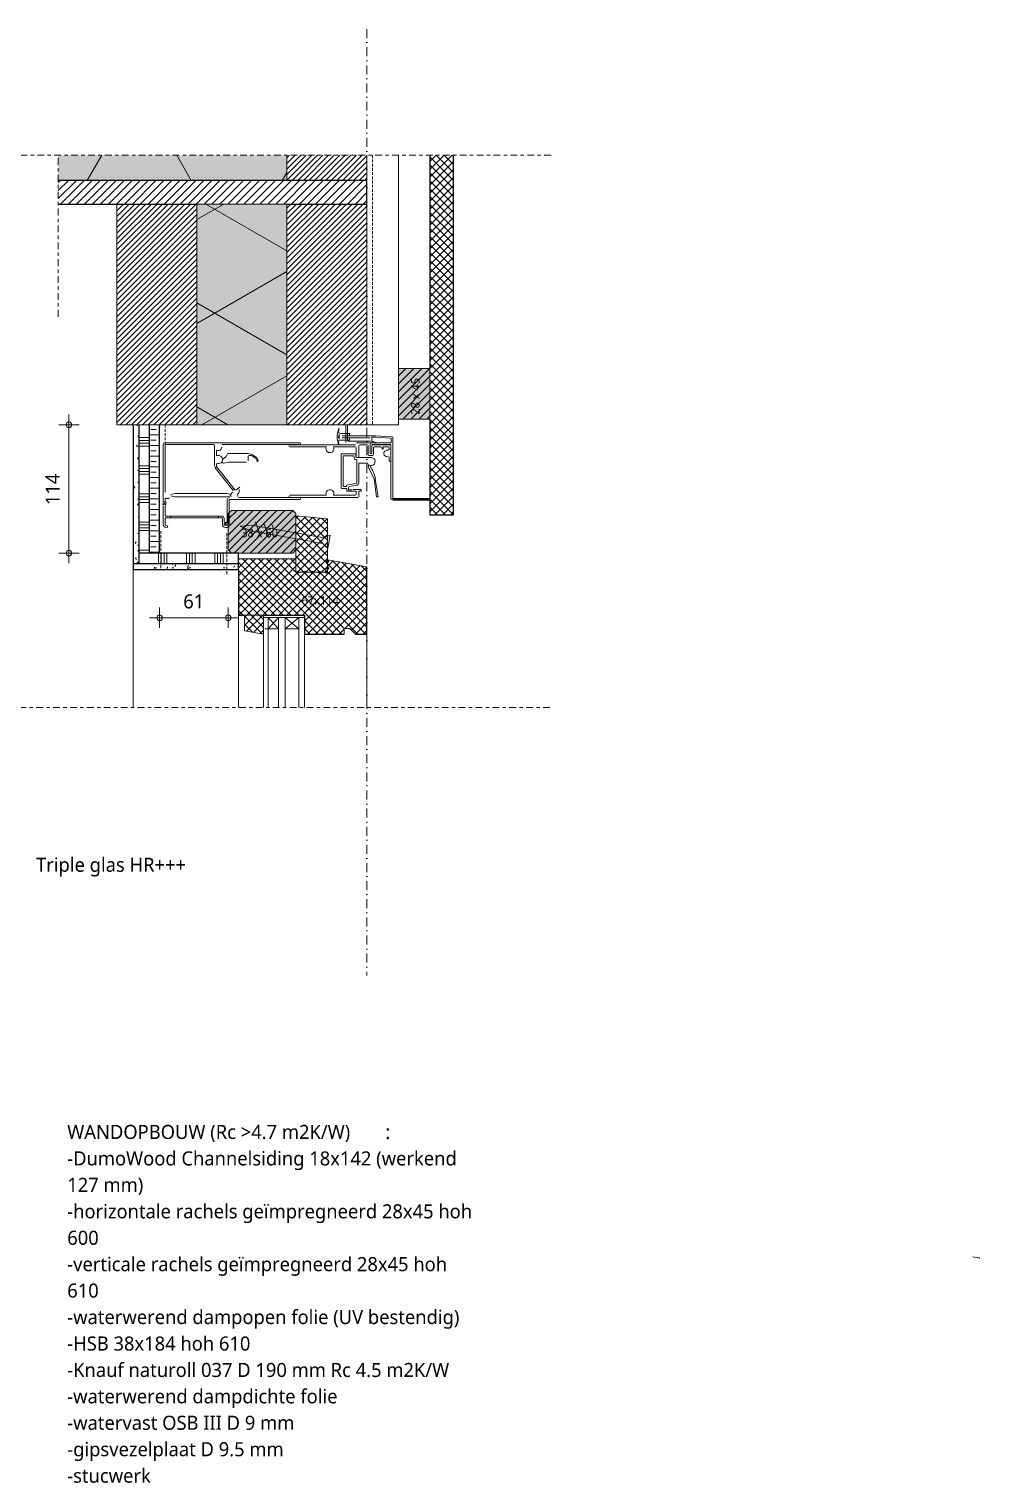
# Model space of a CAD drawing. Header units: millimetres. Extents: x 2927 to 18500, y -7154 to 6447.
# Drawn here: x 9195 to 10039, y -2286 to -995 of the extents above; entities that cross this region are included whole.
import ezdxf

# ---------------------------------------------------------------- set-up
doc = ezdxf.new("R2010")
doc.units = ezdxf.units.MM
for name, pattern in [('MV_center', [15, 6, -3, 3, -3]), ('MV_hidden', [3.75, 2.5, -1.25]), ('MV_stramien', [16, 8, -4, 0, -4])]:
    doc.linetypes.add(name, pattern=pattern)
for name, color, linetype, lineweight in [('A-ANNO-DIMS', 211, 'Continuous', 13), ('A-ANNO-DIMS-5', 211, 'Continuous', 13), ('A-ANNO-NOTE', 131, 'Continuous', 18), ('A-DETL', 90, 'Continuous', 13), ('A-DETL-GENF', 92, 'Continuous', 18), ('A-DETL-MEDM', 33, 'Continuous', 18), ('G-ANNO-TEXT', 231, 'Continuous', 13)]:
    doc.layers.add(name, color=color, linetype=linetype, lineweight=lineweight)
doc.styles.add('Segoe UI', font='segoeui.ttf', dxfattribs={"height": 7.5})
doc.styles.add('Segoe UI_3', font='segoeui.ttf', dxfattribs={"height": 12.5})
doc.styles.add('Segoe UI_B', font='segoeui.ttf', dxfattribs={"height": 12.5})
doc.dimstyles.new('2_5_mm', dxfattribs={"dimscale": 304.8, "dimtxt": 13.092049, "dimasz": 0.016404, "dimexe": 0.029528, "dimexo": 0.0625, "dimgap": 0.014764, "dimtad": 1, "dimdec": 0, "dimzin": 0, "dimdsep": 46, "dimtxsty": 'Segoe UI_3', "dimblk1": 'DOTBLANK', "dimblk2": 'DOTBLANK', "dimsah": 1, "dimcen": 0.09, "dimdle": 0.029528, "dimazin": 0, "dimtfac": 1, "dimtdec": 4, "dimtix": 1, "dimtmove": 0, "dimatfit": 3, "dimfxl": 0.029528, "dimfxlon": 1, "dimtvp": 1, "dimtfill": 1, "dimtolj": 1, "dimtzin": 0, "dimarcsym": 2})
pattern_1 = [(45, (0, 0), (-3.535534, 3.535534), []), (135, (0, 0), (-3.535534, -3.535534), [])]
pattern_2 = [(0, (0, 0), (20.32, 5.08), [1.676, -13.564, 1.676, -13.564, -81.28]), (0, (0, 0), (20.32, 5.08), [-30.48, 1.676, -28.804, 1.676, -13.564, -35.56]), (0, (0, 0), (20.32, 5.08), [-76.2, 1.676, -8.484, 1.676, -23.724]), (120, (7.62, 2.54), (-14.559409, 15.0576362), [1.676, -13.564, 1.676, -13.564, -81.28]), (120, (7.62, 2.54), (-14.559409, 15.0576362), [-30.48, 1.676, -28.804, 1.676, -13.564, -35.56]), (120, (7.62, 2.54), (-14.559409, 15.0576362), [-76.2, 1.676, -8.484, 1.676, -23.724]), (240, (10.16, 12.7), (-5.760591, -20.1376362), [1.676, -13.564, 1.676, -13.564, -81.28]), (240, (10.16, 12.7), (-5.760591, -20.1376362), [-30.48, 1.676, -28.804, 1.676, -13.564, -35.56]), (240, (10.16, 12.7), (-5.760591, -20.1376362), [-76.2, 1.676, -8.484, 1.676, -23.724])]
pattern_3 = [(45, (0, 0), (-2.4748737, 2.4748737), [])]

# ---------------------------------------------------------------- blocks, each defined once
blk = doc.blocks.new('42 isolatie - Type 1-3771399-Details Domera')
at = {"layer": 'A-DETL-GENF'}
blk.add_hatch(color=256, dxfattribs=at).paths.add_polyline_path([(71.3, -0.8), (71.3, -23.2), (274.3, -23.2), (274.3, -0.8)])
at = {"layer": 'A-DETL-GENF', "lineweight": 13}
h = blk.add_hatch(dxfattribs=at)
h.set_pattern_fill('FP_39', color=256, style=0, pattern_type=2)
h.set_pattern_definition([(300, (-2364.6, -150.86), (-129.904, -75), []), (240, (-2364.6, -150.86), (-129.904, 75), [])])
h.paths.add_polyline_path([(71.3, -0.8), (71.3, -23.2), (274.3, -23.2), (274.3, -0.8)])
blk = doc.blocks.new('31 dubbel_glas1 - Type 1-3238151-Details Domera')
at = {"layer": 'A-DETL-GENF', "lineweight": 13}
for p, q in [((47.5, 36.2), (112.5, 36.2)), ((47.5, 32.2), (127.4, 32.2)), ((117.4, 23), (117.4, 35)), ((117.4, 32.2), (127.4, 23)), ((117.4, 23), (127.4, 32.2)), ((127.4, 36.2), (127.4, 0)), ((47.5, 23), (127.4, 23)), ((47.5, 17), (127.4, 17)), ((117.4, 5), (117.4, 17)), ((117.4, 17), (127.4, 5)), ((117.4, 5), (127.4, 17)), ((127.4, 5), (47.5, 5)), ((112.5, 0), (47.5, 0))]:
    blk.add_line(p, q, dxfattribs=at)
blk = doc.blocks.new('00 hout_rechthoekig_sls - SLS 38x60-4309784-Details Domera')
at = {"layer": 'A-DETL-GENF'}
blk.add_hatch(color=256, dxfattribs=at).paths.add_polyline_path([(57.2, 0), (2.8, 0), (0, -2.8), (0, -35.2), (2.8, -38), (57.2, -38), (60, -35.2), (60, -2.8)])
at = {"layer": 'A-DETL-MEDM', "lineweight": 13}
h = blk.add_hatch(dxfattribs=at)
h.set_pattern_fill('FP_233', color=256, style=0, pattern_type=2)
h.set_pattern_definition([(225, (9431.993, -1460.129), (3.535534, -3.535534), [])])
h.paths.add_polyline_path([(57.2, 0), (2.8, 0), (0, -2.8), (0, -35.2), (2.8, -38), (57.2, -38), (60, -35.2), (60, -2.8)])
at = {"layer": 'A-DETL-MEDM'}
for p, q in [((0, -2.8), (2.8, 0)), ((2.8, 0), (0, -2.8)), ((2.8, 0), (51, 0)), ((57.2, 0), (60, -2.8)), ((57.2, 0), (60, -2.8)), ((60, -35.2), (60, -2.8)), ((0, -33), (0, -35.2)), ((2.8, -38), (0, -35.2)), ((0, -35.2), (2.8, -38)), ((2.8, -38), (57.2, -38)), ((60, -35.2), (57.2, -38)), ((57.2, -38), (60, -35.2))]:
    blk.add_line(p, q, dxfattribs=at)
blk = doc.blocks.new('00 hout_rechthoekig_sls - Vuren Gewolmaniseerd 28x45-V188-Details Domera')
at = {"layer": 'A-DETL-GENF', "lineweight": 13}
blk.add_hatch(color=256, dxfattribs=at).paths.add_polyline_path([(45, 0), (0, 0), (0, -28), (45, -28)])
at = {"layer": 'A-DETL-MEDM', "lineweight": 13}
h = blk.add_hatch(dxfattribs=at)
h.set_pattern_fill('FP_234', color=256, style=0, pattern_type=2)
h.set_pattern_definition([(135, (-1296.129, -9550.993), (-3.535534, -3.535534), [])])
h.paths.add_polyline_path([(45, 0), (0, 0), (0, -28), (45, -28)])
at = {"layer": 'A-DETL-MEDM'}
for p, q in [((0, 0), (45, 0)), ((0, -28), (0, 0)), ((45, 0), (45, -28)), ((45, 0), (45, -28)), ((45, 0), (45, -28)), ((45, -28), (0, -28)), ((45, -28), (0, -28))]:
    blk.add_line(p, q, dxfattribs=at)
blk = doc.blocks.new('NLRS_00_DI_maskeer - Type 1-4234603-Details Domera')
at = {"layer": 'A-DETL-GENF', "linetype": 'MV_center'}
blk.add_line((-100, 0), (380, 0), dxfattribs=at)
blk = doc.blocks.new('NLRS_00_DI_maskeer - Type 1-4234604-Details Domera')
at = {"layer": 'A-DETL-GENF', "linetype": 'MV_center'}
blk.add_line((-100, 0), (43.4, 0), dxfattribs=at)
blk = doc.blocks.new('NLRS_00_DI_maskeer - Type 1-4234589-Details Domera')
at = {"layer": 'A-DETL-GENF', "linetype": 'MV_center'}
blk.add_line((-100, 0), (372.5, 0), dxfattribs=at)
blk = doc.blocks.new('42 isolatie - Type 1-3771486-Details Domera')
at = {"layer": 'A-DETL-GENF'}
blk.add_hatch(color=256, dxfattribs=at).paths.add_polyline_path([(0.3, -0.8), (0.3, -80.8), (196.3, -80.8), (196.3, -0.8), (88.5, -0.8)])
at = {"layer": 'A-DETL-GENF', "lineweight": 13}
h = blk.add_hatch(dxfattribs=at)
h.set_pattern_fill('FP_235', color=256, style=0, pattern_type=2)
h.set_pattern_definition([(300, (0, 0), (-69.282, -40), []), (240, (0, 0), (-69.282, 40), [])])
h.paths.add_polyline_path([(0.3, -0.8), (0.3, -80.8), (196.3, -80.8), (196.3, -0.8), (88.5, -0.8)])
at = {"layer": 'A-DETL-GENF'}
for p, q in [((196.3, -0.8), (0.3, -0.8)), ((0.3, -0.8), (0.3, -80.8)), ((196.3, -0.8), (0.3, -0.8)), ((0.3, -0.8), (0.3, -80.8)), ((196.3, -80.8), (196.3, -0.8)), ((196.3, -80.8), (196.3, -0.8)), ((0.3, -80.8), (196.3, -80.8)), ((0.3, -80.8), (196.3, -80.8))]:
    blk.add_line(p, q, dxfattribs=at)
blk = doc.blocks.new('28 schroef - 5_0x80-3186763-Details Domera')
at = {"layer": 'A-DETL-GENF', "lineweight": 13}
h = blk.add_hatch(dxfattribs=at)
h.set_pattern_fill('FP_90', color=256, style=0, pattern_type=2)
h.set_pattern_definition([(120, (0, 0), (-11.2583, -6.5), [])])
h.paths.add_polyline_path([(70, -6), (70, 6), (50, 6), (50, -6)])
h = blk.add_hatch(dxfattribs=at)
h.set_pattern_fill('FP_91', color=256, style=0, pattern_type=2)
h.set_pattern_definition([(120, (7.5, 0), (-11.2583, -6.5), [])])
h.paths.add_polyline_path([(70, -6), (70, 6), (50, 6), (50, -6)])
for p, q in [((0, 6), (0, -6)), ((5, 2.5), (0, 6)), ((70, 2.5), (5, 2.5)), ((80, 0), (70, 2.5)), ((0, -6), (5, -2.5)), ((5, -2.5), (70, -2.5)), ((70, -2.5), (80, 0))]:
    blk.add_line(p, q, dxfattribs=at)
blk = doc.blocks.new('DIMBLOCK222-Details Domera')
at = {"layer": 'A-ANNO-DIMS-5'}
for p, q in [((9230.5, -1469.1), (9230.5, -1337.1)), ((9230.5, -1346.1), (9221.5, -1346.1)), ((9230.5, -1346.1), (9239.5, -1346.1)), ((9230.5, -1460.1), (9221.5, -1460.1)), ((9230.5, -1460.1), (9239.5, -1460.1))]:
    blk.add_line(p, q, dxfattribs=at)
for centre in [(9230.5, -1346.1), (9230.5, -1460.1)]:
    blk.add_circle(centre, 2.5, dxfattribs=at)
at = {"layer": 'A-ANNO-DIMS-5', "color": 0, "insert": (9209.7, -1417.4), "char_height": 12.5, "width": 34.277, "attachment_point": 1, "rotation": 90, "line_spacing_factor": 1.142579, "style": 'Segoe UI_3', "bg_fill": 3, "box_fill_scale": 1.25, "bg_fill_color": 9, "bg_fill_true_color": 13158600, "bg_fill_transparency": 0}
blk.add_mtext('114', dxfattribs=at)
blk = doc.blocks.new('_DotBlank')
at = {"color": 0, "linetype": 'ByBlock', "lineweight": -2}
blk.add_line((-0.5, 0), (-1, 0), dxfattribs=at)
blk.add_circle((0, 0), 0.5, dxfattribs=at)
blk = doc.blocks.new('DIMBLOCK223-Details Domera')
at = {"layer": 'A-ANNO-DIMS-5'}
for p, q in [((9311, -1517.5), (9311, -1508.5)), ((9372, -1517.5), (9372, -1508.5)), ((9302, -1517.5), (9381, -1517.5)), ((9311, -1517.5), (9311, -1526.5)), ((9372, -1517.5), (9372, -1526.5))]:
    blk.add_line(p, q, dxfattribs=at)
for centre in [(9311, -1517.5), (9372, -1517.5)]:
    blk.add_circle(centre, 2.5, dxfattribs=at)
at = {"layer": 'A-ANNO-DIMS-5', "color": 0, "insert": (9332, -1496.7), "char_height": 12.5, "width": 22.852, "attachment_point": 1, "line_spacing_factor": 1.142579, "style": 'Segoe UI_3', "bg_fill": 3, "box_fill_scale": 1.25, "bg_fill_color": 9, "bg_fill_true_color": 13158600, "bg_fill_transparency": 0}
blk.add_mtext('61', dxfattribs=at)

msp = doc.modelspace()

# ---------------------------------------------------------------- hatches: boundary and pattern name
at = {"layer": 'A-DETL-GENF', "lineweight": 13}
h = msp.add_hatch(dxfattribs=at)
h.set_pattern_fill('FP_59', color=250, style=0, pattern_type=2)
h.set_pattern_definition(pattern_3)
h.paths.add_polyline_path([(9495, -1129.1), (9495, -1106.7), (9424, -1106.7), (9424, -1129.1)])
h = msp.add_hatch(dxfattribs=at)
h.set_pattern_fill('FP_12', color=250, style=0, pattern_type=2)
h.set_pattern_definition(pattern_1)
h.paths.add_polyline_path([(9551, -1426), (9572, -1426), (9572, -1106.7), (9551, -1106.7), (9551, -1341.1)])
h = msp.add_hatch(dxfattribs=at)
h.set_pattern_fill('FP_10', color=250, style=0, pattern_type=2)
h.set_pattern_definition([(45, (0, 0), (-3.535534, 3.535534), [])])
h.paths.add_polyline_path([(9424, -1150.1), (9495, -1150.1), (9495, -1129.1), (9221, -1129.1), (9221, -1150.1), (9344, -1150.1)])
h = msp.add_hatch(dxfattribs=at)
h.set_pattern_fill('FP_59', color=250, style=0, pattern_type=2)
h.set_pattern_definition(pattern_3)
h.paths.add_polyline_path([(9332.3, -1346.1), (9344, -1346.1), (9344, -1150.1), (9273, -1150.1), (9273, -1346.1)])
h = msp.add_hatch(dxfattribs=at)
h.set_pattern_fill('FP_59', color=250, style=0, pattern_type=2)
h.set_pattern_definition(pattern_3)
h.paths.add_polyline_path([(9470, -1346.1), (9495, -1346.1), (9495, -1150.1), (9424, -1150.1), (9424, -1346.1)])
h = msp.add_hatch(dxfattribs=at)
h.set_pattern_fill('FP_5', color=253, style=0, pattern_type=2)
h.set_pattern_definition(pattern_2)
h.paths.add_polyline_path([(9292.5, -1469.6), (9292.5, -1346.1), (9287.5, -1346.1), (9287.5, -1469.6)])
h = msp.add_hatch(dxfattribs=at)
h.set_pattern_fill('FP_144', color=253, style=0, pattern_type=2)
h.set_pattern_definition([(0, (0, 10), (0, 25), []), (0, (0, 12.5), (0, 25), []), (0, (0, 15), (0, 25), []), (0, (0, 17.5), (0, 25), [])])
h.paths.add_polyline_path([(9302, -1460.1), (9302, -1346.1), (9292.5, -1346.1), (9292.5, -1460.1)])
h = msp.add_hatch(dxfattribs=at)
h.set_pattern_fill('FP_4', color=250, style=0, pattern_type=2)
h.set_pattern_definition([(0, (0, 0), (0, 9.476), []), (0, (0, 4.738), (0, 9.476), [4.738, -2.369])])
h.paths.add_polyline_path([(9311, -1460.1), (9311, -1346.1), (9302, -1346.1), (9302, -1460.1)])
h = msp.add_hatch(dxfattribs=at)
h.set_pattern_fill('FP_12', color=250, style=0, pattern_type=2)
h.set_pattern_definition(pattern_1)
h.paths.add_polyline_path([(9447.4, -1477.1), (9451.7, -1477.1), (9451.7, -1477), (9451.8, -1476.7), (9451.9, -1476.5), (9452, -1476.3), (9452.2, -1476.1), (9452.5, -1476), (9452.7, -1476), (9453, -1476), (9453.2, -1476.1), (9453.4, -1476.3), (9453.6, -1476.5), (9453.7, -1476.7), (9453.7, -1477.1), (9458.1, -1477.1), (9458.1, -1477), (9458.1, -1476.7), (9458.2, -1476.5), (9458.3, -1476.3), (9458.6, -1476.1), (9458.8, -1476), (9459.3, -1476), (9459.4, -1476.1), (9459.6, -1476.1), (9459.9, -1476.4), (9460, -1476.5), (9460, -1474.6), (9459.9, -1474.6), (9459.6, -1474.5), (9459.4, -1474.3), (9459.3, -1474.1), (9459.2, -1473.9), (9459.1, -1473.6), (9459.2, -1473.4), (9459.3, -1473.1), (9459.4, -1472.9), (9459.6, -1472.8), (9460, -1472.6), (9460, -1468.3), (9459.9, -1468.3), (9459.6, -1468.2), (9459.4, -1468), (9459.3, -1467.8), (9459.2, -1467.6), (9459.1, -1467.3), (9459.2, -1467), (9459.3, -1466.8), (9459.4, -1466.6), (9459.6, -1466.4), (9460, -1466.3), (9460, -1429.6), (9432, -1427.1), (9432, -1477.1), (9432.8, -1477.1), (9432.8, -1477), (9432.8, -1476.7), (9432.9, -1476.5), (9433.1, -1476.3), (9433.3, -1476.1), (9433.5, -1476), (9433.8, -1476), (9434, -1476), (9434.3, -1476.1), (9434.5, -1476.3), (9434.6, -1476.5), (9434.7, -1476.7), (9434.8, -1477.1), (9439.1, -1477.1), (9439.1, -1477), (9439.1, -1476.7), (9439.2, -1476.5), (9439.4, -1476.3), (9439.6, -1476.1), (9439.8, -1476), (9440.1, -1476), (9440.3, -1476), (9440.6, -1476.1), (9440.8, -1476.3), (9441, -1476.5), (9441.1, -1476.7), (9441.1, -1477.1), (9445.4, -1477.1), (9445.4, -1477), (9445.4, -1476.7), (9445.5, -1476.5), (9445.7, -1476.3), (9445.9, -1476.1), (9446.2, -1476), (9446.4, -1476), (9446.7, -1476), (9446.9, -1476.1), (9447.1, -1476.3), (9447.3, -1476.5), (9447.4, -1476.7), (9447.4, -1477)])
h = msp.add_hatch(dxfattribs=at)
h.set_pattern_fill('FP_5', color=253, style=0, pattern_type=2)
h.set_pattern_definition(pattern_2)
h.paths.add_polyline_path([(9287.5, -1474.6), (9381, -1474.6), (9381, -1469.6), (9287.5, -1469.6)])
h = msp.add_hatch(dxfattribs=at)
h.set_pattern_fill('FP_6', color=253, style=0, pattern_type=2)
h.set_pattern_definition([(90, (10, 0), (-25, 1e-15), []), (90, (12.5, 0), (-25, 1e-15), []), (90, (15, 0), (-25, 1e-15), []), (90, (17.5, 0), (-25, 1e-15), [])])
h.paths.add_polyline_path([(9332.3, -1469.6), (9381, -1469.6), (9381, -1460.1), (9292.5, -1460.1), (9292.5, -1469.6)])
h = msp.add_hatch(dxfattribs=at)
h.set_pattern_fill('FP_12', color=250, style=0, pattern_type=2)
h.set_pattern_definition(pattern_1)
h.paths.add_polyline_path([(9475, -1532.1), (9475, -1527.1), (9480, -1527.1), (9485, -1532.1), (9495, -1532.1), (9495, -1472.2), (9460, -1466), (9460, -1466.3), (9460.1, -1466.3), (9460.4, -1466.3), (9460.6, -1466.4), (9460.8, -1466.6), (9461, -1466.8), (9461.1, -1467), (9461.1, -1467.3), (9461.1, -1467.6), (9461, -1467.8), (9460.8, -1468), (9460.6, -1468.2), (9460.4, -1468.3), (9460, -1468.3), (9460, -1472.6), (9460.1, -1472.6), (9460.4, -1472.7), (9460.6, -1472.8), (9460.8, -1472.9), (9461, -1473.1), (9461.1, -1473.4), (9461.1, -1473.6), (9461.1, -1473.9), (9461, -1474.1), (9460.8, -1474.3), (9460.6, -1474.5), (9460.4, -1474.6), (9460, -1474.6), (9460, -1476.7), (9460, -1477.2), (9460, -1477.3), (9459.9, -1477.5), (9459.6, -1477.8), (9459.6, -1477.9), (9459.3, -1478), (9459.1, -1478), (9458.8, -1478), (9458.6, -1477.9), (9458.3, -1477.7), (9458.2, -1477.5), (9458.1, -1477.1), (9453.7, -1477.1), (9453.7, -1477.3), (9453.6, -1477.5), (9453.4, -1477.7), (9453.2, -1477.9), (9453, -1478), (9452.7, -1478), (9452.5, -1478), (9452.2, -1477.9), (9452, -1477.7), (9451.9, -1477.5), (9451.7, -1477.1), (9447.4, -1477.1), (9447.4, -1477.3), (9447.3, -1477.5), (9447.1, -1477.7), (9446.9, -1477.9), (9446.7, -1478), (9446.4, -1478), (9446.2, -1478), (9445.9, -1477.9), (9445.7, -1477.7), (9445.5, -1477.5), (9445.4, -1477.1), (9441.1, -1477.1), (9441.1, -1477.3), (9441, -1477.5), (9440.8, -1477.7), (9440.6, -1477.9), (9440.3, -1478), (9440.1, -1478), (9439.8, -1478), (9439.6, -1477.9), (9439.4, -1477.7), (9439.2, -1477.5), (9439.1, -1477.1), (9434.7, -1477.1), (9434.7, -1477.3), (9434.6, -1477.5), (9434.5, -1477.7), (9434.3, -1477.9), (9434, -1478), (9433.8, -1478), (9433.5, -1478), (9433.3, -1477.9), (9433.1, -1477.7), (9432.9, -1477.5), (9432.8, -1477.1), (9432, -1477.1), (9432, -1465.1), (9381, -1465.1), (9381, -1515.1), (9439.5, -1515.1), (9439.5, -1532.1)])
at = {"layer": 'A-DETL-GENF'}
for points in [[(9460.1, -1468.3), (9460.4, -1468.3), (9460.6, -1468.2), (9460.8, -1468), (9461, -1467.8), (9461.1, -1467.6), (9461.1, -1467.3), (9461.1, -1467), (9461, -1466.8), (9460.8, -1466.6), (9460.6, -1466.4), (9460.4, -1466.3), (9460.1, -1466.3), (9459.9, -1466.3), (9459.6, -1466.4), (9459.4, -1466.6), (9459.3, -1466.8), (9459.2, -1467), (9459.1, -1467.3), (9459.2, -1467.6), (9459.3, -1467.8), (9459.4, -1468), (9459.6, -1468.2), (9459.9, -1468.3)], [(9433.8, -1478), (9434, -1478), (9434.3, -1477.9), (9434.5, -1477.7), (9434.6, -1477.5), (9434.7, -1477.3), (9434.8, -1477), (9434.7, -1476.7), (9434.6, -1476.5), (9434.5, -1476.3), (9434.3, -1476.1), (9434, -1476), (9433.8, -1476), (9433.5, -1476), (9433.3, -1476.1), (9433.1, -1476.3), (9432.9, -1476.5), (9432.8, -1476.7), (9432.8, -1477), (9432.8, -1477.3), (9432.9, -1477.5), (9433.1, -1477.7), (9433.3, -1477.9), (9433.5, -1478)], [(9440.1, -1478), (9440.3, -1478), (9440.6, -1477.9), (9440.8, -1477.7), (9441, -1477.5), (9441.1, -1477.3), (9441.1, -1477), (9441.1, -1476.7), (9441, -1476.5), (9440.8, -1476.3), (9440.6, -1476.1), (9440.3, -1476), (9440.1, -1476), (9439.8, -1476), (9439.6, -1476.1), (9439.4, -1476.3), (9439.2, -1476.5), (9439.1, -1476.7), (9439.1, -1477), (9439.1, -1477.3), (9439.2, -1477.5), (9439.4, -1477.7), (9439.6, -1477.9), (9439.8, -1478)], [(9446.4, -1478), (9446.7, -1478), (9446.9, -1477.9), (9447.1, -1477.7), (9447.3, -1477.5), (9447.4, -1477.3), (9447.4, -1477), (9447.4, -1476.7), (9447.3, -1476.5), (9447.1, -1476.3), (9446.9, -1476.1), (9446.7, -1476), (9446.4, -1476), (9446.2, -1476), (9445.9, -1476.1), (9445.7, -1476.3), (9445.5, -1476.5), (9445.4, -1476.7), (9445.4, -1477), (9445.4, -1477.3), (9445.5, -1477.5), (9445.7, -1477.7), (9445.9, -1477.9), (9446.2, -1478)], [(9452.7, -1478), (9453, -1478), (9453.2, -1477.9), (9453.4, -1477.7), (9453.6, -1477.5), (9453.7, -1477.3), (9453.7, -1477), (9453.7, -1476.7), (9453.6, -1476.5), (9453.4, -1476.3), (9453.2, -1476.1), (9453, -1476), (9452.7, -1476), (9452.5, -1476), (9452.2, -1476.1), (9452, -1476.3), (9451.9, -1476.5), (9451.8, -1476.7), (9451.7, -1477), (9451.8, -1477.3), (9451.9, -1477.5), (9452, -1477.7), (9452.2, -1477.9), (9452.5, -1478)], [(9459.1, -1478), (9459.3, -1478), (9459.6, -1477.9), (9459.8, -1477.7), (9459.9, -1477.5), (9460, -1477.3), (9460.1, -1477), (9460, -1476.7), (9459.9, -1476.5), (9459.8, -1476.3), (9459.6, -1476.1), (9459.3, -1476), (9459.1, -1476), (9458.8, -1476), (9458.6, -1476.1), (9458.3, -1476.3), (9458.2, -1476.5), (9458.1, -1476.7), (9458.1, -1477), (9458.1, -1477.3), (9458.2, -1477.5), (9458.3, -1477.7), (9458.6, -1477.9), (9458.8, -1478)], [(9460.1, -1474.6), (9460.4, -1474.6), (9460.6, -1474.5), (9460.8, -1474.3), (9461, -1474.1), (9461.1, -1473.9), (9461.1, -1473.6), (9461.1, -1473.4), (9461, -1473.1), (9460.8, -1472.9), (9460.6, -1472.8), (9460.4, -1472.7), (9460.1, -1472.6), (9459.9, -1472.7), (9459.6, -1472.8), (9459.4, -1472.9), (9459.3, -1473.1), (9459.2, -1473.4), (9459.1, -1473.6), (9459.2, -1473.9), (9459.3, -1474.1), (9459.4, -1474.3), (9459.6, -1474.5), (9459.9, -1474.6)]]:
    msp.add_hatch(color=7, dxfattribs=at).paths.add_polyline_path(points)
at = {"layer": 'A-DETL-GENF', "lineweight": 13}
h = msp.add_hatch(dxfattribs=at)
h.set_pattern_fill('FP_12', color=250, style=0, pattern_type=2)
h.set_pattern_definition(pattern_1)
h.paths.add_polyline_path([(9403.3, -1532.1), (9403.3, -1515.1), (9386.3, -1515.1), (9386.3, -1529.1)])

# ---------------------------------------------------------------- linework, layer by layer
at = {"layer": 'A-DETL', "linetype": 'MV_stramien', "lineweight": 18}
msp.add_line((9495, -994.7), (9495, -1835.2), dxfattribs=at)
at = {"layer": 'A-DETL', "lineweight": 18}
for p, q in [((9424, -1106.7), (9424, -1129.1)), ((9495, -1129.1), (9495, -1106.7)), ((9523, -1296.1), (9523, -1106.7)), ((9273, -1150.1), (9273, -1346.1)), ((9495, -1346.1), (9495, -1150.1)), ((9523, -1346.1), (9523, -1341.1)), ((9273, -1346.1), (9344, -1346.1)), ((9424, -1346.1), (9495, -1346.1)), ((9468.7, -1355), (9470, -1349.3)), ((9468.7, -1358), (9468.7, -1355.4)), ((9469.6, -1352.1), (9470.5, -1353.2)), ((9470.3, -1349.5), (9469.9, -1351.8)), ((9470.5, -1354.5), (9470.5, -1358.9)), ((9471, -1353.7), (9479.5, -1353.7)), ((9476.4, -1361.8), (9476.4, -1346.1)), ((9477.9, -1346.1), (9477.9, -1360.3)), ((9479.5, -1353.7), (9479.5, -1355.8)), ((9495, -1346.1), (9523, -1346.1)), ((9314.3, -1416.9), (9314.3, -1363.9)), ((9316, -1363.9), (9316, -1406)), ((9316.2, -1362), (9359.6, -1362)), ((9359.3, -1363.7), (9316.2, -1363.7)), ((9359.6, -1362), (9435.9, -1362)), ((9359.8, -1382.8), (9359.8, -1364.2)), ((9425.7, -1363.7), (9366.3, -1363.7)), ((9435.9, -1363.7), (9425.7, -1363.7)), ((9426, -1365.3), (9426, -1364.4)), ((9426.5, -1363.9), (9434.2, -1363.9)), ((9435.7, -1365.8), (9426.5, -1365.8)), ((9434.2, -1363.9), (9484.9, -1363.9)), ((9459, -1365.8), (9435.7, -1365.8)), ((9436.1, -1362.3), (9436.1, -1363.5)), ((9484.9, -1365.8), (9465.3, -1365.8)), ((9469.8, -1363.9), (9468.7, -1358.4)), ((9470.5, -1360.2), (9469.6, -1361.3)), ((9469.7, -1357.6), (9469.7, -1355.8)), ((9469.9, -1361.6), (9470.3, -1363.9)), ((9479.5, -1359.7), (9471, -1359.7)), ((9502.8, -1355.8), (9473, -1355.8)), ((9473, -1357.6), (9497.6, -1357.6)), ((9478.1, -1360.5), (9498.3, -1360.5)), ((9479.5, -1357.6), (9479.5, -1359.7)), ((9485.4, -1375.2), (9485.4, -1366.3)), ((9485.9, -1362.2), (9497.3, -1362.2)), ((9487.9, -1364.4), (9487.9, -1375.2)), ((9495.6, -1363.9), (9488.4, -1363.9)), ((9496.1, -1372.9), (9496.1, -1364.4)), ((9497.8, -1362.7), (9497.8, -1371.5)), ((9516.7, -1362.2), (9498, -1362.2)), ((9499.3, -1357.3), (9499.3, -1362)), ((9499.3, -1371.5), (9499.3, -1364.4)), ((9502.7, -1357.1), (9499.5, -1357.1)), ((9499.5, -1363.7), (9516.3, -1363.7)), ((9499.8, -1363.9), (9516.4, -1363.9)), ((9500, -1360.8), (9503.4, -1361.9)), ((9501, -1366.1), (9501, -1372.9)), ((9507.8, -1365.6), (9501.5, -1365.6)), ((9516.5, -1357.9), (9502.7, -1357.1)), ((9517.8, -1356.7), (9502.8, -1355.8)), ((9508.3, -1367), (9508.3, -1366.1)), ((9509.6, -1366.1), (9509.6, -1367)), ((9514.3, -1365.6), (9510.1, -1365.6)), ((9514.8, -1368.2), (9514.8, -1366.1)), ((9516.4, -1412.2), (9516.4, -1363.9)), ((9516.7, -1362.2), (9516.7, -1358.1)), ((9518, -1412.2), (9518, -1357)), ((9361.5, -1368.9), (9361.5, -1373.6)), ((9361.5, -1380.4), (9361.5, -1382.8)), ((9366.3, -1379.3), (9367.1, -1376.6)), ((9367.3, -1380.2), (9366.3, -1379.3)), ((9367.1, -1376.6), (9369.4, -1374.9)), ((9370, -1374.3), (9371.4, -1372)), ((9372.3, -1371.6), (9389.5, -1371.6)), ((9374.3, -1379.2), (9388.2, -1379.2)), ((9392.9, -1372.4), (9389.5, -1371.6)), ((9389.5, -1378), (9389.5, -1373.9)), ((9390, -1373.4), (9392.4, -1373.4)), ((9392.7, -1373.5), (9396.9, -1376.2)), ((9397.6, -1375.4), (9393.1, -1372.5)), ((9397.1, -1376.5), (9397.5, -1378.2)), ((9398.4, -1378), (9398, -1376.1)), ((9472.3, -1402.1), (9472.3, -1372.3)), ((9472.8, -1371.8), (9484.7, -1371.8)), ((9474.1, -1400.3), (9474.1, -1374.1)), ((9474.6, -1373.6), (9483.2, -1373.6)), ((9483.4, -1373.8), (9484, -1376.8)), ((9484.2, -1377), (9485.8, -1377)), ((9484.8, -1372), (9485.5, -1375.2)), ((9485.4, -1375.2), (9487.6, -1375.2)), ((9485.4, -1375.2), (9487.6, -1375.2)), ((9486, -1377.2), (9486, -1397.8)), ((9487.6, -1375.2), (9499.2, -1375.3)), ((9495.6, -1380.3), (9487.8, -1380.3)), ((9487.8, -1380.3), (9487.8, -1397.6)), ((9500.5, -1373.4), (9496.6, -1373.4)), ((9498, -1371.7), (9499.1, -1371.7)), ((9512, -1368.7), (9514.3, -1368.7)), ((9514.8, -1378), (9514.8, -1374.5)), ((9360.2, -1384.2), (9361.6, -1383.1)), ((9376.2, -1404.6), (9360.2, -1384.2)), ((9361.6, -1383.1), (9378.1, -1404.2)), ((9496.3, -1383), (9497.1, -1381.9)), ((9501.4, -1394.4), (9496.3, -1383)), ((9503.7, -1410.2), (9501.4, -1394.4)), ((9502.5, -1394.2), (9504.9, -1410.1)), ((9324.7, -1407.1), (9321.1, -1408)), ((9347.4, -1407.1), (9324.7, -1407.1)), ((9370.6, -1407.1), (9347.4, -1407.1)), ((9374.3, -1408), (9370.6, -1407.1)), ((9377, -1402.8), (9375.6, -1403.9)), ((9378.8, -1404.3), (9382.3, -1401.6)), ((9381.7, -1403.7), (9381.7, -1405.5)), ((9476.8, -1402.6), (9472.8, -1402.6)), ((9476.8, -1400.8), (9474.6, -1400.8)), ((9477, -1399.8), (9477, -1400.6)), ((9485.8, -1398), (9477.2, -1399.6)), ((9477.3, -1404.7), (9477.3, -1403.1)), ((9485.4, -1405.2), (9477.8, -1405.2)), ((9478.8, -1401.5), (9478.8, -1403.5)), ((9485.9, -1399.8), (9479.2, -1401)), ((9479.3, -1404), (9481.6, -1404)), ((9482.5, -1403.5), (9489.8, -1403.5)), ((9485.4, -1405.2), (9485.4, -1408.2)), ((9490, -1405.2), (9487.9, -1405.2)), ((9487.9, -1410.2), (9487.9, -1405.2)), ((9490, -1403.7), (9490, -1405.2)), ((9314.9, -1417.2), (9313.5, -1417.2)), ((9314.3, -1418.4), (9314.3, -1434.5)), ((9315.7, -1414.8), (9315.1, -1417.1)), ((9316, -1412.8), (9315.2, -1416.8)), ((9315.8, -1427), (9315.8, -1418.2)), ((9316, -1411.2), (9316, -1412.8)), ((9316.1, -1417.7), (9316.8, -1415.2)), ((9321.1, -1409.2), (9324.7, -1410.1)), ((9324.7, -1410.1), (9348.7, -1410.1)), ((9348.7, -1410.1), (9370.6, -1410.1)), ((9370.6, -1410.1), (9374.3, -1409.2)), ((9371.1, -1433.4), (9371.1, -1412.6)), ((9372.8, -1412.6), (9372.8, -1434.6)), ((9381, -1412.4), (9373, -1412.4)), ((9381, -1410.7), (9428.6, -1410.7)), ((9435.9, -1412.4), (9381, -1412.4)), ((9426, -1409.2), (9426, -1410.2)), ((9459, -1408.7), (9426.5, -1408.7)), ((9426.5, -1410.7), (9487.4, -1410.7)), ((9436.1, -1411), (9436.1, -1412.2)), ((9484.9, -1408.7), (9465.3, -1408.7)), ((9504.9, -1410.1), (9503.7, -1410.2)), ((9516.4, -1412.2), (9518, -1412.2)), ((9315.8, -1434.5), (9315.8, -1428.9)), ((9366.2, -1427.2), (9316, -1427.2)), ((9316, -1428.7), (9366.2, -1428.7)), ((9320.7, -1428.7), (9320.7, -1427.2)), ((9363.2, -1428.7), (9363.2, -1427.2)), ((9366.7, -1429.2), (9366.7, -1434.5)), ((9368.2, -1432.1), (9368.2, -1429.2)), ((9370.2, -1432.6), (9368.7, -1432.6)), ((9432, -1427.1), (9432, -1477.1)), ((9460, -1429.6), (9432, -1427.1)), ((9460, -1466.3), (9460, -1429.6)), ((9368.7, -1433.6), (9370.2, -1433.6)), ((9371.9, -1435.2), (9368.7, -1435.2)), ((9369.4, -1437.2), (9371.9, -1437.2)), ((9369.9, -1433.6), (9370.9, -1433.6)), ((9372.3, -1435.1), (9369.9, -1435.1)), ((9432, -1465.1), (9381, -1465.1)), ((9495, -1472.2), (9460, -1466)), ((9460, -1472.6), (9460, -1468.3)), ((9287.5, -1597.1), (9287.5, -1474.6)), ((9432, -1477.1), (9432.8, -1477.1)), ((9434.7, -1477.1), (9439.1, -1477.1)), ((9441.1, -1477.1), (9445.4, -1477.1)), ((9447.4, -1477.1), (9451.7, -1477.1)), ((9453.7, -1477.1), (9458.1, -1477.1)), ((9460, -1476.7), (9460, -1474.6)), ((9381, -1597.1), (9381, -1515.1)), ((9386.3, -1515.1), (9386.3, -1529.1)), ((9403.3, -1515.1), (9386.3, -1515.1)), ((9403.3, -1532.1), (9403.3, -1515.1)), ((9495, -1597.1), (9495, -1519.9)), ((9386.3, -1529.1), (9403.3, -1532.1)), ((9475, -1532.1), (9475, -1527.1)), ((9475, -1527.1), (9480, -1527.1)), ((9480, -1527.1), (9485, -1532.1)), ((10033, -2085.1), (10038.6, -2086))]:
    msp.add_line(p, q, dxfattribs=at)
at = {"layer": 'A-DETL', "linetype": 'MV_hidden', "lineweight": 18}
for p, q in [((9500, -1106.7), (9500, -1346.1)), ((9316, -1346.1), (9316, -1384.1)), ((9312.2, -1440.5), (9312.2, -1474.6)), ((9370.7, -1442.4), (9370.7, -1479.6))]:
    msp.add_line(p, q, dxfattribs=at)
at = {"layer": 'A-DETL', "lineweight": 25}
for p, q in [((9551, -1106.7), (9551, -1296.1)), ((9572, -1426), (9572, -1106.7)), ((9495, -1129.1), (9221, -1129.1)), ((9495, -1150.1), (9495, -1129.1)), ((9221, -1150.1), (9344, -1150.1)), ((9424, -1150.1), (9495, -1150.1)), ((9551, -1341.1), (9551, -1426)), ((9287.5, -1346.1), (9287.5, -1469.6)), ((9292.5, -1346.1), (9292.5, -1460.1)), ((9302, -1460.1), (9302, -1346.1)), ((9311, -1460.1), (9311, -1346.1)), ((9551, -1426), (9572, -1426)), ((9287.5, -1469.6), (9287.5, -1474.6)), ((9381, -1469.6), (9287.5, -1469.6)), ((9381, -1460.1), (9292.5, -1460.1)), ((9292.5, -1460.1), (9292.5, -1469.6)), ((9381, -1469.6), (9381, -1460.1)), ((9381, -1474.6), (9381, -1469.6)), ((9287.5, -1474.6), (9381, -1474.6))]:
    msp.add_line(p, q, dxfattribs=at)
at = {"layer": 'A-DETL', "lineweight": 50}
msp.add_line((9518, -1412.2), (9551, -1412.2), dxfattribs=at)
at = {"layer": 'A-DETL', "lineweight": 18}
for centre, radius, start, end in [((9316.2, -1363.9), 1.9, 90, 180), ((9363, -1365.8), 3.2, 247.5205, 356.6719), ((9462.2, -1367.3), 3.5, 154.6231, 25.3769), ((9509, -1367), 0.675, 180, 0), ((9510.1, -1366.1), 0.5, 90, 180), ((9363.3, -1377), 3.55, 254.0876, 116.1039), ((9374.2, -1398.4), 19.2, 89.8971, 109.4962), ((9367.9, -1372.9), 2.5, 306.6354, 327.4352), ((9372.3, -1372.6), 1, 89.8971, 147.4352), ((9397.9, -1378.1), 0.5, 194.6797, 11.725), ((9472.8, -1372.3), 0.5, 90, 180), ((9474.6, -1374.1), 0.5, 90, 180), ((9498.8, -1378.8), 3.55, 204.9947, 83.511), ((9512.8, -1371.5), 2.8, 126.0351, 297.0357), ((9515.7, -1378), 0.85, 180, 0), ((9478.6, -1397.7), 24.2, 8.3388, 37.1773), ((9377.2, -1408.6), 3, 111.0618, 201.7868), ((9379.8, -1405.5), 1.9, 288.3709, 0), ((9462.2, -1407.2), 3.5, 114.6243, 205.3769), ((9462.2, -1407.2), 3.5, 334.6231, 114.6243), ((9472.8, -1402.1), 0.5, 180, 270), ((9474.6, -1400.3), 0.5, 180, 270), ((9476.8, -1403.1), 0.5, 0, 90), ((9477.8, -1404.7), 0.5, 180, 270), ((9479.3, -1403.5), 0.5, 180, 270), ((9485.5, -1397.6), 2.3, 280, 0), ((9316.2, -1415), 0.5, 60, 165), ((9318.1, -1408.6), 3, 233.5764, 306.8699), ((9373, -1412.6), 1.9, 90, 180), ((9377.2, -1408.6), 3.2, 337.7664, 19.1501), ((9366.2, -1429.2), 2, 0, 90), ((9366.2, -1429.2), 0.5, 0, 90), ((9370.2, -1433.1), 0.5, 0, 90), ((9317, -1434.5), 2.7, 180, 270), ((9317, -1434.5), 1.2, 180, 270), ((9317.6, -1436.5), 0.75, 270, 90), ((9369.4, -1434.5), 2.7, 180, 270), ((9368.7, -1434.1), 0.5, 90, 180), ((9368.7, -1434.7), 0.5, 180, 270), ((9369.9, -1434.4), 0.75, 90, 270), ((9371.9, -1436.2), 1, 270, 90), ((9460.1, -1467.3), 1, 90, 270), ((9460.1, -1467.3), 1, 270, 90), ((9433.8, -1477), 1, 0, 180), ((9433.8, -1477), 1, 180, 360), ((9440.1, -1477), 1, 0, 180), ((9440.1, -1477), 1, 180, 360), ((9446.4, -1477), 1, 0, 180), ((9446.4, -1477), 1, 180, 360), ((9452.7, -1477), 1, 0, 180), ((9452.7, -1477), 1, 180, 360), ((9459.1, -1477), 1, 0, 180), ((9459.1, -1477), 1, 180, 360), ((9460.1, -1473.6), 1, 90, 270), ((9460.1, -1473.6), 1, 270, 90), ((10038.2, -2088), 2, 57.9886, 80.5062)]:
    msp.add_arc(centre, radius, start, end, dxfattribs=at)
at = {"layer": 'A-DETL-MEDM', "lineweight": 25}
for p, q in [((9381, -1474.6), (9381, -1515.1)), ((9495, -1532.1), (9495, -1472.2)), ((9381, -1515.1), (9386.3, -1515.1)), ((9403.3, -1515.1), (9439.5, -1515.1)), ((9439.5, -1515.1), (9439.5, -1532.1)), ((9439.5, -1532.1), (9475, -1532.1)), ((9485, -1532.1), (9495, -1532.1))]:
    msp.add_line(p, q, dxfattribs=at)

# ---------------------------------------------------------------- block references
at = {"layer": 'A-DETL-GENF', "linetype": 'MV_center'}
msp.add_blockref('NLRS_00_DI_maskeer - Type 1-4234589-Details Domera', (9287.5, -1106.7), dxfattribs=at)
at = {"layer": 'A-DETL-GENF'}
for name, p, rotation in [('42 isolatie - Type 1-3771399-Details Domera', (9495.3, -1129.9), 180), ('42 isolatie - Type 1-3771486-Details Domera', (9343.2, -1346.4), 90)]:
    msp.add_blockref(name, p, dxfattribs=dict(at, rotation=rotation))
at = {"layer": 'A-DETL-GENF', "linetype": 'MV_center'}
for name, p, rotation in [('NLRS_00_DI_maskeer - Type 1-4234604-Details Domera', (9221, -1150.1), 90), ('NLRS_00_DI_maskeer - Type 1-4234603-Details Domera', (9557.5, -1597.1), 180)]:
    msp.add_blockref(name, p, dxfattribs=dict(at, rotation=rotation))
at = {"layer": 'A-DETL-GENF', "lineweight": 13}
for name, p, rotation in [('28 schroef - 5_0x80-3186763-Details Domera', (9461.4, -1449.9), 170), ('31 dubbel_glas1 - Type 1-3238151-Details Domera', (9439.5, -1644.6), 90.00000000000115)]:
    msp.add_blockref(name, p, dxfattribs=dict(at, rotation=rotation))
at = {"layer": 'A-DETL-MEDM', "lineweight": 13, "rotation": 270.0000000000004}
msp.add_blockref('00 hout_rechthoekig_sls - Vuren Gewolmaniseerd 28x45-V188-Details Domera', (9551, -1296.1), dxfattribs=at)
at = {"layer": 'A-DETL-MEDM', "rotation": 180}
msp.add_blockref('00 hout_rechthoekig_sls - SLS 38x60-4309784-Details Domera', (9432, -1460.1), dxfattribs=at)

# ---------------------------------------------------------------- texts
at = {"layer": 'A-ANNO-NOTE', "lineweight": 13, "insert": (9534.3, -1337.1), "char_height": 7.5, "width": 40.485, "attachment_point": 1, "rotation": 90, "style": 'Segoe UI'}
msp.add_mtext('28 x 45', dxfattribs=at)
at = {"layer": 'A-ANNO-NOTE', "lineweight": 13, "insert": (9383.5, -1438.5), "char_height": 7.5, "width": 40.485, "attachment_point": 1, "style": 'Segoe UI'}
msp.add_mtext('38 x 60', dxfattribs=at)
at = {"layer": 'G-ANNO-TEXT', "color": 8, "insert": (9437, -1498.5), "char_height": 7.5, "width": 40.084, "attachment_point": 1, "style": 'Segoe UI'}
msp.add_mtext('67x114', dxfattribs=at)
at = {"layer": 'G-ANNO-TEXT', "color": 7, "char_height": 12.5, "attachment_point": 1}
for s, insert, width, style in [('Triple glas HR+++', (9201.3, -1730.6), 173.165, 'Segoe UI_3'), ('WANDOPBOUW (Rc >4.7 m2K/W)', (9229, -1967.9), 342.321, 'Segoe UI_B'), (':', (9511.4, -1967.9), 4.409, 'Segoe UI_3'), ('-DumoWood Channelsiding 18x142 (werkend ', (9229, -1991.4), 434.114, 'Segoe UI_3'), ('127 mm) ', (9229, -2014.9), 90.19, 'Segoe UI_3'), ('-horizontale rachels geïmpregneerd 28x45 hoh ', (9229, -2038.4), 446.139, 'Segoe UI_3'), ('600', (9229, -2061.9), 34.873, 'Segoe UI_3'), ('-verticale rachels geïmpregneerd 28x45 hoh ', (9229, -2085.3), 418.481, 'Segoe UI_3'), ('610', (9229, -2108.8), 34.873, 'Segoe UI_3'), ('-waterwerend dampopen folie (UV bestendig)', (9229, -2132.3), 430.105, 'Segoe UI_3'), ('-HSB 38x184 hoh 610', (9229, -2155.8), 204.029, 'Segoe UI_3'), ('-Knauf naturoll 037 D 190 mm Rc 4.5 m2K/W', (9229, -2179.3), 425.295, 'Segoe UI_3'), ('-waterwerend dampdichte folie', (9229, -2202.7), 294.219, 'Segoe UI_3'), ('-watervast OSB III D 9 mm', (9229, -2226.2), 246.519, 'Segoe UI_3'), ('-gipsvezelplaat D 9.5 mm', (9229, -2249.7), 238.502, 'Segoe UI_3'), ('-stucwerk', (9229, -2273.2), 90.19, 'Segoe UI_3')]:
    msp.add_mtext(s, dxfattribs=dict(at, insert=insert, width=width, style=style))

# ---------------------------------------------------------------- dimensions: what is measured, and where the dimension line sits
at = {"layer": 'A-ANNO-DIMS'}
dim = msp.add_linear_dim(base=(9230.5, -1346.1), p1=(9239.5, -1460.1), p2=(9239.5, -1346.1), angle=90, dimstyle='2_5_mm', override={"dimpost": '<>', "dimfxl": 114}, dxfattribs=at)
dim.commit()
dim.dimension.update_dxf_attribs({"geometry": 'DIMBLOCK222-Details Domera', "text_midpoint": (9219.6, -1403.1)})

# ---------------------------------------------------------------- next in the draw order: dimensions: what is measured, and where the dimension line sits
dim = msp.add_linear_dim(base=(9372, -1517.5), p1=(9311, -1508.5), p2=(9372, -1508.5), dimstyle='2_5_mm', override={"dimpost": '<>', "dimfxl": 61}, dxfattribs=at)
dim.commit()
dim.dimension.update_dxf_attribs({"geometry": 'DIMBLOCK223-Details Domera', "text_midpoint": (9341.5, -1506.5)})

doc.saveas('drawing.dxf')
